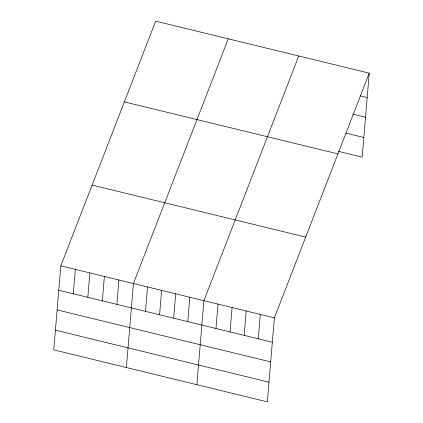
<?xml version="1.0" encoding="UTF-8"?>
<svg xmlns="http://www.w3.org/2000/svg" width="423" height="423" viewBox="0 0 423 423"><rect width="100%" height="100%" fill="white"/><g stroke="black" fill="none" stroke-linecap="round" stroke-linejoin="round"><path stroke-width="0.63" d="M60.817 265.845L53.763 349.858L267.331 401.85L274.384 317.837L369.237 73.142L155.669 21.15L60.817 265.845L274.384 317.837M73.29 293.768L75.342 269.382M87.815 297.306L89.861 272.914M102.334 300.843L104.386 276.452M116.859 304.375L118.905 279.989M126.377 367.534L133.43 283.521L228.283 38.826M145.48 311.344L147.527 286.953M159.571 314.775L161.623 290.384M173.668 318.207L175.719 293.816M187.764 321.639L189.811 297.247M196.854 384.692L203.907 300.679L298.76 55.984M215.957 328.502L218.004 304.111M230.054 331.933L232.1 307.542M244.145 335.365L246.197 310.974M258.242 338.797L260.293 314.405M369.237 73.142L362.183 157.155L338.479 151.386M360.142 95.815L367.19 97.533M352.724 114.088L365.535 117.208M345.898 133.113L363.838 137.48M124.367 101.901L337.935 153.893M92.119 185.094L305.686 237.086M58.771 290.236L272.338 342.228M57.116 309.911L270.688 361.903M55.413 330.183L268.986 382.175"/></g></svg>
